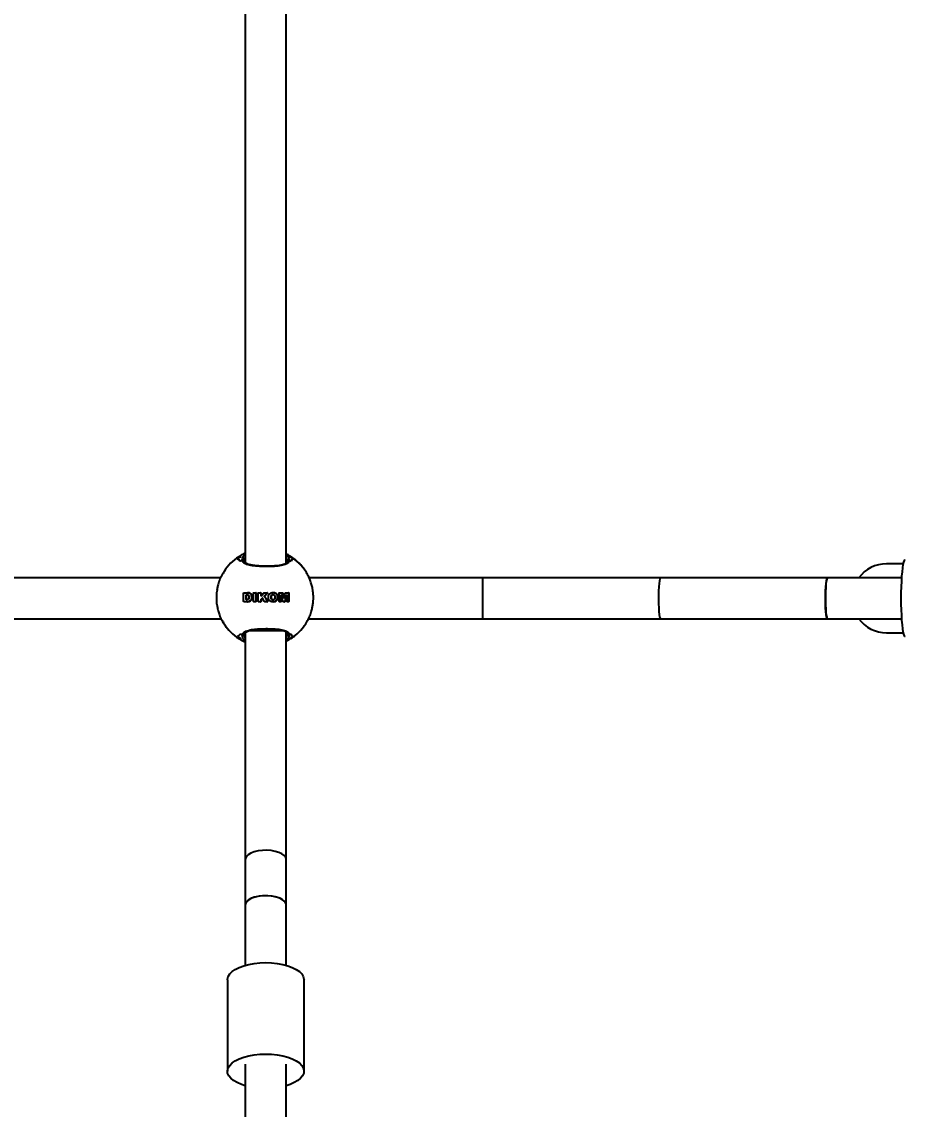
# Model space of a CAD drawing. Header units: millimetres. Extents: x -3650 to 2858, y -2899 to 2376.
# Drawn here: x 708.8 to 1054.4, y -374.2 to 51.4 of the extents above; entities that cross this region are included whole.
import ezdxf

# ---------------------------------------------------------------- set-up
doc = ezdxf.new("R2010")
doc.units = ezdxf.units.MM
doc.layers.add('DIKOM_ОБЪЕКТ', color=7, linetype='Continuous')
doc.layers.add('DIKOM_РАЗМЕР_ЗОНА', color=7, linetype='Continuous')
doc.styles.add('style1', font='arial.ttf', dxfattribs={"width": 0.8})
doc.dimstyles.new('1-50', dxfattribs={"dimtxt": 300, "dimasz": 200, "dimexe": 100, "dimexo": 0, "dimgap": 100, "dimtad": 1, "dimdec": 0, "dimtxsty": 'style1', "dimcen": 0, "dimclrd": 7, "dimclre": 7, "dimadec": 1, "dimazin": 2, "dimtfac": 1, "dimtdec": 0, "dimtmove": 0, "dimatfit": 3, "dimfxl": 0, "dimlwd": 25, "dimlwe": 18, "dimarcsym": 0})

# ---------------------------------------------------------------- blocks, each defined once
blk = doc.blocks.new('*D0')
at = {"layer": 'Defpoints', "color": 0, "transparency": 16777216}
for p in [(-2742.04, -185.51), (2857.96, -185.51), (2857.96, -2799.5)]:
    blk.add_point(p, dxfattribs=at)
at = {"layer": 'DIKOM_РАЗМЕР_ЗОНА', "color": 7, "lineweight": 18, "transparency": 16777216}
for p, q in [((-2742.04, -185.51), (-2742.04, -2899.5)), ((2857.96, -185.51), (2857.96, -2899.5))]:
    blk.add_line(p, q, dxfattribs=at)
at = {"layer": 'DIKOM_РАЗМЕР_ЗОНА', "color": 7, "lineweight": 25, "transparency": 16777216}
blk.add_line((-2542.04, -2799.5), (2657.96, -2799.5), dxfattribs=at)
at = {"layer": 'DIKOM_РАЗМЕР_ЗОНА', "color": 7, "transparency": 16777216}
for points in [[(-2542.04, -2766.17), (-2542.04, -2832.83), (-2742.04, -2799.5)], [(2657.96, -2766.17), (2657.96, -2832.83), (2857.96, -2799.5)]]:
    blk.add_solid(points, dxfattribs=at)
at = {"layer": 'DIKOM_РАЗМЕР_ЗОНА', "color": 0, "transparency": 16777216, "insert": (57.96, -2546.33), "char_height": 300, "attachment_point": 5, "style": 'style1'}
blk.add_mtext('5600', dxfattribs=at)

msp = doc.modelspace()

# ---------------------------------------------------------------- linework, layer by layer
at = {"layer": 'DIKOM_ОБЪЕКТ'}
for p, q in [((796.33, 112.34), (796.33, -160.3)), ((812.33, -160.49), (812.33, 112.53)), ((795.87, -159.64), (795.86, -159.45)), ((812.83, -159.78), (812.8, -159.69)), ((813.31, -158.53), (813.59, -159.3)), ((1054.09, -160.74), (1047.46, -160.74)), ((787.85, -164.22), (787.77, -164.48)), ((788.11, -163.59), (787.94, -163.87)), ((788.01, -163.73), (787.96, -163.89)), ((786.67, -166.24), (521.33, -166.24)), ((889.42, -166.24), (821.33, -166.24)), ((959.07, -166.24), (889.42, -166.24)), ((889.42, -182.24), (889.42, -166.24)), ((1024.33, -166.24), (959.07, -166.24)), ((1053.47, -166.24), (1024.33, -166.24)), ((795.59, -172.22), (795.69, -172.11)), ((795.59, -175.39), (795.59, -172.27)), ((795.69, -172.11), (795.8, -172.07)), ((795.8, -172.07), (795.89, -172.07)), ((795.89, -172.07), (797.23, -172.07)), ((796.7, -173.06), (796.7, -174.59)), ((796.7, -174.59), (796.7, -173.06)), ((796.7, -173.06), (796.7, -173.06)), ((796.94, -172.86), (796.94, -172.86)), ((796.95, -172.86), (797.13, -172.87)), ((796.96, -172.86), (796.96, -172.86)), ((797.23, -172.07), (797.94, -172.17)), ((797.94, -172.17), (797.23, -172.07)), ((797.54, -173.02), (797.63, -173.13)), ((797.94, -172.17), (798.09, -172.23)), ((798.09, -172.23), (797.94, -172.17)), ((797.94, -172.17), (797.94, -172.17)), ((798.09, -172.23), (798.61, -172.69)), ((798.6, -172.69), (798.09, -172.23)), ((798.09, -172.23), (798.09, -172.23)), ((798.8, -173.13), (798.6, -172.69)), ((798.6, -172.69), (798.61, -172.69)), ((798.61, -172.69), (798.8, -173.13)), ((798.75, -174.69), (798.88, -174.11)), ((798.88, -174.11), (798.76, -174.69)), ((798.8, -173.13), (798.88, -174.11)), ((798.88, -174.11), (798.8, -173.13)), ((798.8, -173.13), (798.8, -173.13)), ((798.88, -174.11), (798.88, -174.11)), ((799.51, -175.39), (799.51, -172.27)), ((799.71, -172.07), (800.41, -172.07)), ((800.61, -172.27), (800.61, -175.39)), ((800.61, -175.39), (800.61, -172.27)), ((800.61, -172.27), (800.61, -172.27)), ((801.41, -175.39), (801.41, -172.26)), ((801.61, -172.07), (802.3, -172.07)), ((802.5, -172.27), (802.5, -173.2)), ((802.5, -173.2), (802.5, -172.27)), ((802.5, -172.27), (802.5, -172.27)), ((802.5, -173.2), (802.5, -173.2)), ((802.57, -173.27), (802.58, -173.27)), ((802.64, -173.24), (803.52, -172.22)), ((802.93, -174.29), (802.64, -174.59)), ((802.64, -174.59), (802.93, -174.29)), ((802.93, -174.29), (802.93, -174.29)), ((803.03, -174.24), (803.03, -174.24)), ((803.72, -175.41), (803.16, -174.32)), ((803.85, -172.07), (804.89, -172.07)), ((803.91, -173.56), (803.91, -173.56)), ((803.94, -173.25), (804.95, -172.21)), ((803.94, -173.25), (803.95, -173.25)), ((804.95, -172.21), (803.95, -173.25)), ((804.95, -172.21), (804.95, -172.21)), ((806.48, -173.47), (806.48, -174.19)), ((806.48, -173.47), (806.48, -173.47)), ((806.48, -174.19), (806.48, -173.47)), ((806.48, -174.19), (806.6, -174.54)), ((806.48, -174.19), (806.48, -174.19)), ((806.61, -174.54), (806.48, -174.19)), ((806.65, -173.06), (806.65, -173.06)), ((806.92, -172.87), (806.92, -172.87)), ((807.18, -172.82), (807.18, -172.82)), ((807.86, -172.09), (807.19, -172.05)), ((807.89, -174.2), (807.77, -174.55)), ((807.86, -172.09), (807.86, -172.09)), ((807.9, -173.55), (807.89, -174.2)), ((808.9, -173.13), (808.9, -173.13)), ((809.56, -175.39), (809.56, -172.27)), ((809.76, -172.07), (810.77, -172.07)), ((810.43, -175.39), (810.43, -173.1)), ((810.43, -173.1), (810.44, -173.1)), ((810.44, -173.1), (810.44, -175.39)), ((810.46, -173.08), (810.46, -173.08)), ((811.06, -175.39), (810.49, -173.1)), ((811.46, -174.02), (811.01, -172.26)), ((811.02, -172.26), (811.47, -174.02)), ((811.46, -174.02), (811.47, -174.02)), ((811.51, -174.05), (811.51, -174.05)), ((811.56, -174.02), (812, -172.26)), ((812.53, -173.1), (811.95, -175.39)), ((811.95, -175.39), (812.53, -173.1)), ((812.25, -172.07), (813.25, -172.07)), ((812.53, -173.1), (812.53, -173.1)), ((812.56, -173.08), (812.55, -173.08)), ((812.58, -175.39), (812.58, -173.1)), ((813.44, -175.39), (813.44, -172.27)), ((813.44, -172.27), (813.45, -172.27)), ((813.45, -172.27), (813.45, -175.39)), ((795.6, -175.44), (795.59, -175.39)), ((795.81, -175.58), (795.68, -175.53)), ((795.89, -175.59), (795.81, -175.58)), ((797.24, -175.59), (795.89, -175.59)), ((796.7, -174.59), (796.7, -174.59)), ((796.93, -174.79), (796.93, -174.79)), ((797.33, -174.76), (796.95, -174.79)), ((796.96, -174.79), (796.96, -174.79)), ((797.37, -175.58), (797.24, -175.59)), ((797.25, -175.59), (797.37, -175.58)), ((797.9, -175.49), (797.37, -175.58)), ((797.37, -175.58), (797.89, -175.49)), ((797.37, -175.58), (797.37, -175.58)), ((797.89, -175.49), (797.9, -175.49)), ((798.75, -174.69), (798.76, -174.69)), ((800.41, -175.59), (799.71, -175.59)), ((800.61, -175.39), (800.61, -175.39)), ((802.3, -175.59), (801.61, -175.59)), ((802.5, -174.93), (802.5, -175.39)), ((802.5, -175.39), (802.5, -174.93)), ((802.5, -174.93), (802.5, -174.93)), ((802.5, -175.39), (802.5, -175.39)), ((802.64, -174.59), (802.64, -174.59)), ((804.95, -175.59), (804.01, -175.59)), ((805.04, -175.42), (805.04, -175.42)), ((806.6, -174.54), (806.61, -174.54)), ((807.16, -174.84), (807.17, -174.84)), ((807.2, -175.65), (807.87, -175.56)), ((807.87, -175.56), (807.87, -175.56)), ((808.87, -174.6), (808.88, -174.6)), ((810.24, -175.59), (809.76, -175.59)), ((810.43, -175.39), (810.44, -175.39)), ((811.71, -175.59), (811.31, -175.59)), ((811.95, -175.39), (811.95, -175.39)), ((813.25, -175.59), (812.77, -175.59)), ((813.44, -175.39), (813.45, -175.39)), ((521.08, -182.24), (786.89, -182.24)), ((821.08, -182.24), (889.42, -182.24)), ((889.42, -182.24), (959.07, -182.24)), ((959.07, -182.24), (1024.33, -182.24)), ((1024.33, -182.24), (1053.47, -182.24)), ((787.77, -183.48), (787.85, -183.74)), ((787.96, -184.07), (788.01, -184.23)), ((811.53, -187.02), (797.45, -187.02)), ((795.39, -189.75), (795.11, -188.66)), ((795.91, -188.44), (795.93, -188.52)), ((796.33, -187.66), (796.33, -276.47)), ((812.33, -276.47), (812.33, -187.47)), ((812.8, -188.27), (812.83, -188.18)), ((813.59, -188.66), (813.27, -189.47)), ((814.16, -189.99), (813.65, -190.06)), ((814.24, -189.7), (814.24, -189.98)), ((1047.46, -187.74), (1054.09, -187.74)), ((796.33, -276.47), (796.33, -294.24)), ((812.33, -294.24), (812.33, -276.47)), ((796.33, -294.24), (796.33, -317.88)), ((812.33, -317.88), (812.33, -294.24)), ((789.33, -323.56), (789.33, -359.33)), ((819.33, -359.33), (819.33, -323.56)), ((796.33, -356.59), (796.33, -400.03)), ((812.33, -400.03), (812.33, -356.59))]:
    msp.add_line(p, q, dxfattribs=at)
at = {"layer": 'DIKOM_ОБЪЕКТ', "flags": 128}
for points in [[(1053.24, -174.24), (1053.26, -171.95), (1053.31, -169.71), (1053.4, -167.58), (1053.52, -165.61), (1053.66, -163.84), (1053.83, -162.31), (1054.02, -161.06), (1054.23, -160.12), (1054.45, -159.51), (1054.68, -159.25), (1054.74, -159.24)], [(959.07, -182.24), (958.9, -182.05), (958.74, -181.5), (958.59, -180.61), (958.47, -179.42), (958.37, -177.98), (958.3, -176.38), (958.28, -174.67), (958.29, -172.94), (958.33, -171.28), (958.41, -169.75), (958.52, -168.43), (958.66, -167.38), (958.82, -166.66), (958.99, -166.28), (959.07, -166.24)], [(1024.33, -182.24), (1024.16, -182.05), (1024, -181.5), (1023.85, -180.61), (1023.73, -179.42), (1023.63, -177.98), (1023.57, -176.38), (1023.54, -174.67), (1023.55, -172.94), (1023.59, -171.28), (1023.67, -169.75), (1023.78, -168.43), (1023.92, -167.38), (1024.08, -166.66), (1024.25, -166.28), (1024.33, -166.24)], [(1024.33, -166.24), (1024.2, -166.34), (1024.04, -166.81), (1023.89, -167.62), (1023.75, -168.74), (1023.65, -170.11), (1023.58, -171.68), (1023.54, -173.37), (1023.54, -175.1), (1023.58, -176.79), (1023.65, -178.36), (1023.75, -179.74), (1023.89, -180.86), (1024.04, -181.67), (1024.2, -182.13), (1024.33, -182.24)], [(1054.74, -189.24), (1054.68, -189.23), (1054.45, -188.96), (1054.23, -188.35), (1054.02, -187.42), (1053.83, -186.17), (1053.66, -184.64), (1053.52, -182.87), (1053.4, -180.89), (1053.31, -178.76), (1053.26, -176.53), (1053.24, -174.24)], [(812.33, -276.47), (812.15, -275.7), (811.59, -274.96), (810.7, -274.3), (809.51, -273.74), (808.08, -273.31), (806.47, -273.02), (804.77, -272.89), (803.04, -272.94), (801.37, -273.14), (799.84, -273.51), (798.52, -274.01), (797.48, -274.62), (796.75, -275.32), (796.38, -276.08), (796.33, -276.47)], [(812.33, -294.24), (812.15, -293.47), (811.59, -292.74), (810.7, -292.07), (809.51, -291.51), (808.08, -291.08), (806.47, -290.79), (804.77, -290.66), (803.04, -290.71), (801.37, -290.91), (799.84, -291.28), (798.52, -291.78), (797.48, -292.39), (796.75, -293.09), (796.38, -293.85), (796.33, -294.24)], [(812.33, -294.24), (812.23, -293.66), (811.76, -292.91), (810.95, -292.23), (809.83, -291.64), (808.46, -291.17), (806.89, -290.85), (805.2, -290.68), (803.47, -290.68), (801.78, -290.85), (800.21, -291.17), (798.83, -291.64), (797.71, -292.23), (796.9, -292.91), (796.44, -293.66), (796.33, -294.24)], [(789.33, -323.56), (789.34, -323.3), (789.61, -322.28), (790.22, -321.29), (791.15, -320.35), (792.4, -319.49), (793.93, -318.72), (795.7, -318.07), (797.68, -317.54), (799.81, -317.16), (802.04, -316.93), (804.33, -316.85)], [(804.33, -316.85), (806.62, -316.93), (808.86, -317.16), (810.99, -317.54), (812.96, -318.07), (814.73, -318.72), (816.26, -319.49), (817.51, -320.35), (818.45, -321.29), (819.06, -322.28), (819.32, -323.3), (819.33, -323.56)], [(796.33, -365.01), (794.79, -364.51), (793.13, -363.8), (791.74, -362.98), (790.64, -362.08), (789.87, -361.11), (789.43, -360.1), (789.34, -359.08), (789.61, -358.06), (790.22, -357.07), (791.15, -356.13), (792.4, -355.27), (793.93, -354.5), (795.7, -353.85), (797.68, -353.32), (799.81, -352.94), (802.04, -352.7), (804.33, -352.62)], [(804.33, -352.62), (806.62, -352.7), (808.86, -352.94), (810.99, -353.32), (812.96, -353.85), (814.73, -354.5), (816.26, -355.27), (817.51, -356.13), (818.45, -357.07), (819.06, -358.06), (819.32, -359.08), (819.23, -360.1), (818.8, -361.11), (818.02, -362.08), (816.92, -362.98), (815.53, -363.8), (813.88, -364.51), (812.33, -365.01)]]:
    msp.add_lwpolyline(points, dxfattribs=at)
at = {"layer": 'DIKOM_ОБЪЕКТ'}
for centre, radius, start, end in [((804.01, -173.97), 19, 122.6674, 147.3682), ((804.17, -173.99), 18.69, 120.5907, 125.6208), ((804.27, -173.85), 17.19, 122.2106, 125.0633), ((804.28, -174.07), 17.45, 54.9583, 57.7679), ((804.15, -173.98), 18.68, 54.3751, 59.4089), ((803.99, -173.97), 19, 32.6322, 57.3322), ((1047.46, -174.24), 13.5, 90, 143.6588), ((1047.46, -174.24), 13.5, 216.3412, 270), ((804, -173.99), 18.99, 212.6276, 237.3367), ((803.99, -173.99), 18.99, 302.6637, 327.372), ((804.16, -174), 18.66, 234.3677, 239.4069), ((804.38, -173.96), 17.37, 234.9385, 237.7611), ((804.17, -173.74), 17.64, 302.2606, 305.0399), ((804.16, -174.01), 18.64, 300.5935, 305.6365)]:
    msp.add_arc(centre, radius, start, end, dxfattribs=at)
for points, knots in [([(796.33, -156.64), (795.99, -156.78), (795.05, -157.16), (794.21, -157.7), (793.67, -158.05)], [0, 0, 0, 0, 0.368074, 1, 1, 1, 1]), ([(795.44, -158.15), (795.46, -158.06), (795.53, -157.74), (796, -157.43), (796.33, -157.21)], [0, 0, 0, 0, 0.283658, 1, 1, 1, 1]), ([(814.17, -157.96), (814.06, -157.88), (813.49, -157.47), (812.85, -157.17), (812.33, -156.93)], [0, 0, 0, 0, 0.191133, 1, 1, 1, 1]), ([(812.33, -157.42), (812.69, -157.69), (813.19, -158.06), (813.29, -158.43), (813.31, -158.53)], [0, 0, 0, 0, 0.711247, 1, 1, 1, 1]), ([(793.29, -158.8), (793.47, -158.88), (793.85, -159.04), (794.21, -159.53), (794.4, -159.78)], [0, 0, 0, 0, 0.496573, 1, 1, 1, 1]), ([(794.4, -159.78), (794.22, -159.53), (793.85, -159.04), (793.48, -158.88), (793.29, -158.8)], [0, 0, 0, 0, 0.496486, 1, 1, 1, 1]), ([(795.11, -159.3), (795.1, -159.26), (795.04, -158.89), (795.25, -158.5), (795.44, -158.15)], [0, 0, 0, 0, 0.112865, 1, 1, 1, 1]), ([(795.84, -159.62), (795.84, -159.61), (795.83, -159.53), (795.75, -159.41), (795.61, -159.29), (795.44, -159.23), (795.27, -159.23), (795.17, -159.27), (795.12, -159.3), (795.11, -159.3)], [0, 0, 0, 0, 0.031899, 0.241201, 0.444822, 0.634262, 0.810243, 0.980091, 1, 1, 1, 1]), ([(795.11, -159.3), (795.16, -159.28), (795.25, -159.23), (795.42, -159.23), (795.57, -159.27), (795.71, -159.36), (795.81, -159.5), (795.86, -159.65), (795.87, -159.74), (795.87, -159.78)], [0, 0, 0, 0, 0.145343, 0.290751, 0.434646, 0.582143, 0.7386, 0.906192, 1, 1, 1, 1]), ([(813.59, -159.3), (813.49, -159.68), (813.29, -160.44), (811.65, -161.23), (809.45, -161.62), (806.92, -161.81), (804.17, -161.86), (801.1, -161.75), (798.4, -161.44), (796.38, -160.83), (795.36, -160.06), (795.17, -159.5), (795.11, -159.3)], [0, 0, 0, 0, 0.111436, 0.229361, 0.339012, 0.41011, 0.516712, 0.623259, 0.729394, 0.834803, 0.941416, 1, 1, 1, 1]), ([(796.33, -158.22), (796.3, -158.25), (795.83, -158.65), (795.86, -159.07), (795.88, -159.46)], [0, 0, 0, 0, 0.07129, 1, 1, 1, 1]), ([(804.5, -161.7), (804.43, -161.7), (803.82, -161.7), (802.65, -161.67), (801.07, -161.58), (799.61, -161.42), (798.34, -161.19), (797.31, -160.88), (796.54, -160.51), (796.07, -160.1), (795.87, -159.83), (795.87, -159.66), (795.87, -159.64)], [0, 0, 0, 0, 0.014273, 0.137226, 0.259476, 0.380698, 0.501413, 0.620166, 0.738566, 0.856338, 0.978309, 1, 1, 1, 1]), ([(812.8, -159.81), (812.8, -159.86), (812.79, -160.04), (812.59, -160.32), (812.1, -160.7), (811.32, -161.04), (810.26, -161.3), (808.98, -161.5), (807.53, -161.62), (806.01, -161.69), (804.98, -161.7), (804.5, -161.7)], [0, 0, 0, 0, 0.050539, 0.174305, 0.287661, 0.408262, 0.528487, 0.647392, 0.769779, 0.89136, 1, 1, 1, 1]), ([(812.8, -159.69), (812.81, -159.34), (812.81, -158.95), (812.38, -158.54), (812.33, -158.5)], [0, 0, 0, 0, 0.884617, 1, 1, 1, 1]), ([(813.59, -159.3), (813.54, -159.28), (813.45, -159.23), (813.28, -159.23), (813.13, -159.27), (812.99, -159.36), (812.89, -159.5), (812.84, -159.65), (812.83, -159.74), (812.83, -159.78)], [0, 0, 0, 0, 0.145419, 0.290803, 0.434778, 0.58225, 0.738681, 0.906208, 1, 1, 1, 1]), ([(812.83, -159.78), (812.84, -159.71), (812.85, -159.58), (812.95, -159.41), (813.09, -159.29), (813.26, -159.23), (813.43, -159.23), (813.53, -159.27), (813.58, -159.3), (813.59, -159.3)], [0, 0, 0, 0, 0.177709, 0.355363, 0.528299, 0.689293, 0.838754, 0.982904, 1, 1, 1, 1]), ([(823.01, -173.98), (822.98, -173.15), (822.93, -171.99), (822.66, -170.28), (822.32, -168.82), (821.76, -167.12), (820.99, -165.39), (820, -163.66), (818.79, -161.98), (817.35, -160.4), (815.81, -159.03), (814.69, -158.29), (814.17, -157.96)], [0, 0, 0, 0, 0.129772, 0.183155, 0.271805, 0.364326, 0.464037, 0.568654, 0.677257, 0.789171, 0.9039, 1, 1, 1, 1]), ([(814.3, -159.78), (814.42, -159.53), (814.66, -159.04), (814.9, -158.88), (815.02, -158.8)], [0, 0, 0, 0, 0.496487, 1, 1, 1, 1]), ([(815.02, -158.8), (814.9, -158.88), (814.66, -159.04), (814.42, -159.53), (814.3, -159.78)], [0, 0, 0, 0, 0.496573, 1, 1, 1, 1]), ([(787.94, -163.87), (787.71, -164.23), (787.08, -165.2), (786.33, -166.87), (785.72, -168.68), (785.37, -170.07), (785.26, -170.83), (785.22, -171.09)], [0, 0, 0, 0, 0.164456, 0.445199, 0.703345, 0.900366, 1, 1, 1, 1]), ([(785.27, -171.1), (785.2, -171.42), (785.01, -172.31), (784.98, -174.3), (785.03, -176.08), (785.25, -177.01), (785.27, -177.11)], [0, 0, 0, 0, 0.172979, 0.481734, 0.944296, 1, 1, 1, 1]), ([(795.59, -172.27), (795.59, -172.26), (795.59, -172.24), (795.59, -172.22), (795.59, -172.22)], [0, 0, 0, 0, 0.536694, 1, 1, 1, 1]), ([(796.95, -172.86), (796.91, -172.87), (796.84, -172.87), (796.77, -172.93), (796.72, -172.99), (796.7, -173.04), (796.7, -173.06)], [0, 0, 0, 0, 0.323759, 0.603389, 0.80753, 1, 1, 1, 1]), ([(796.7, -173.06), (796.71, -173.04), (796.72, -172.99), (796.76, -172.93), (796.82, -172.89), (796.89, -172.86), (796.93, -172.86), (796.95, -172.86)], [0, 0, 0, 0, 0.193621, 0.386667, 0.591924, 0.825355, 1, 1, 1, 1]), ([(797.13, -172.87), (797.23, -172.89), (797.38, -172.92), (797.5, -173), (797.54, -173.02)], [0, 0, 0, 0, 0.709371, 1, 1, 1, 1]), ([(797.73, -174.34), (797.71, -174.4), (797.69, -174.48), (797.64, -174.55), (797.62, -174.57)], [0, 0, 0, 0, 0.688716, 1, 1, 1, 1]), ([(797.63, -173.13), (797.67, -173.2), (797.72, -173.29), (797.74, -173.39), (797.74, -173.41)], [0, 0, 0, 0, 0.785657, 1, 1, 1, 1]), ([(797.74, -173.41), (797.76, -173.67), (797.79, -173.98), (797.74, -174.29), (797.73, -174.34)], [0, 0, 0, 0, 0.827824, 1, 1, 1, 1]), ([(799.51, -172.27), (799.51, -172.24), (799.52, -172.2), (799.55, -172.14), (799.6, -172.1), (799.66, -172.07), (799.7, -172.07), (799.71, -172.07)], [0, 0, 0, 0, 0.210466, 0.421637, 0.633261, 0.854165, 1, 1, 1, 1]), ([(800.61, -172.27), (800.6, -172.24), (800.6, -172.2), (800.56, -172.14), (800.5, -172.09), (800.45, -172.07), (800.41, -172.07), (800.4, -172.07)], [0, 0, 0, 0, 0.219292, 0.438222, 0.666215, 0.903911, 1, 1, 1, 1]), ([(800.41, -172.07), (800.43, -172.07), (800.48, -172.08), (800.55, -172.12), (800.59, -172.18), (800.61, -172.23), (800.61, -172.26), (800.61, -172.27)], [0, 0, 0, 0, 0.241091, 0.481904, 0.722227, 0.95419, 1, 1, 1, 1]), ([(801.41, -172.26), (801.41, -172.24), (801.41, -172.2), (801.45, -172.14), (801.49, -172.1), (801.55, -172.07), (801.59, -172.07), (801.61, -172.07)], [0, 0, 0, 0, 0.207813, 0.416287, 0.622744, 0.831496, 1, 1, 1, 1]), ([(802.3, -172.07), (802.32, -172.07), (802.37, -172.08), (802.43, -172.11), (802.48, -172.17), (802.5, -172.22), (802.5, -172.26), (802.5, -172.27)], [0, 0, 0, 0, 0.229003, 0.4579, 0.688537, 0.917235, 1, 1, 1, 1]), ([(802.5, -172.27), (802.49, -172.24), (802.49, -172.2), (802.45, -172.13), (802.39, -172.09), (802.34, -172.07), (802.31, -172.07), (802.3, -172.07)], [0, 0, 0, 0, 0.224044, 0.448466, 0.675941, 0.906281, 1, 1, 1, 1]), ([(802.5, -173.2), (802.5, -173.2), (802.51, -173.22), (802.52, -173.24), (802.53, -173.26), (802.56, -173.27), (802.58, -173.27), (802.61, -173.27), (802.62, -173.26), (802.63, -173.25), (802.64, -173.24)], [0, 0, 0, 0, 0.130922, 0.262624, 0.394459, 0.528362, 0.662673, 0.79744, 0.931293, 1, 1, 1, 1]), ([(802.57, -173.27), (802.57, -173.27), (802.56, -173.27), (802.54, -173.27), (802.52, -173.25), (802.51, -173.23), (802.5, -173.21), (802.5, -173.2), (802.5, -173.2)], [0, 0, 0, 0, 0.053723, 0.262944, 0.474105, 0.682897, 0.891361, 1, 1, 1, 1]), ([(803.16, -174.32), (803.15, -174.31), (803.13, -174.28), (803.09, -174.25), (803.04, -174.24), (802.99, -174.25), (802.96, -174.26), (802.94, -174.28), (802.93, -174.29)], [0, 0, 0, 0, 0.180094, 0.360186, 0.541166, 0.723281, 0.906467, 1, 1, 1, 1]), ([(802.93, -174.29), (802.94, -174.28), (802.97, -174.25), (803, -174.24), (803.03, -174.24), (803.03, -174.24)], [0, 0, 0, 0, 0.431953, 0.864047, 1, 1, 1, 1]), ([(803.52, -172.22), (803.56, -172.18), (803.64, -172.11), (803.76, -172.07), (803.83, -172.07), (803.85, -172.07)], [0, 0, 0, 0, 0.427634, 0.855278, 1, 1, 1, 1]), ([(803.91, -173.56), (803.9, -173.53), (803.87, -173.48), (803.87, -173.38), (803.9, -173.3), (803.93, -173.26), (803.94, -173.25)], [0, 0, 0, 0, 0.274145, 0.549083, 0.822475, 1, 1, 1, 1]), ([(803.95, -173.25), (803.93, -173.27), (803.89, -173.32), (803.87, -173.42), (803.88, -173.5), (803.9, -173.54), (803.91, -173.56)], [0, 0, 0, 0, 0.273526, 0.546512, 0.820542, 1, 1, 1, 1]), ([(803.91, -173.56), (804.1, -173.87), (804.48, -174.49), (804.86, -175.11), (805.04, -175.42)], [0, 0, 0, 0, 0.498599, 1, 1, 1, 1]), ([(805.04, -175.42), (804.85, -175.11), (804.48, -174.49), (804.1, -173.87), (803.91, -173.56)], [0, 0, 0, 0, 0.498577, 1, 1, 1, 1]), ([(804.89, -172.07), (804.9, -172.07), (804.92, -172.07), (804.94, -172.09), (804.96, -172.11), (804.97, -172.14), (804.98, -172.16), (804.97, -172.19), (804.96, -172.2), (804.95, -172.21)], [0, 0, 0, 0, 0.147005, 0.293735, 0.441887, 0.590481, 0.739386, 0.88946, 1, 1, 1, 1]), ([(804.95, -172.21), (804.95, -172.2), (804.97, -172.19), (804.97, -172.16), (804.97, -172.13), (804.96, -172.1), (804.93, -172.08), (804.91, -172.07), (804.89, -172.07), (804.89, -172.07)], [0, 0, 0, 0, 0.149908, 0.298862, 0.448687, 0.599021, 0.748691, 0.896786, 1, 1, 1, 1]), ([(805.46, -174.5), (805.42, -174.15), (805.36, -173.69), (805.44, -173.25), (805.46, -173.15)], [0, 0, 0, 0, 0.77638, 1, 1, 1, 1]), ([(805.46, -173.15), (805.52, -172.98), (805.65, -172.66), (806, -172.31), (806.28, -172.18), (806.42, -172.12)], [0, 0, 0, 0, 0.356999, 0.695202, 1, 1, 1, 1]), ([(806.32, -175.49), (806.18, -175.43), (805.9, -175.29), (805.6, -174.93), (805.51, -174.64), (805.46, -174.5)], [0, 0, 0, 0, 0.336997, 0.674196, 1, 1, 1, 1]), ([(806.42, -172.12), (806.73, -172.06), (807.22, -171.97), (807.69, -172.06), (807.86, -172.09)], [0, 0, 0, 0, 0.646336, 1, 1, 1, 1]), ([(806.65, -173.06), (806.6, -173.15), (806.52, -173.28), (806.49, -173.42), (806.48, -173.47)], [0, 0, 0, 0, 0.667172, 1, 1, 1, 1]), ([(806.48, -173.47), (806.51, -173.38), (806.54, -173.23), (806.63, -173.1), (806.65, -173.06)], [0, 0, 0, 0, 0.667362, 1, 1, 1, 1]), ([(806.92, -172.87), (806.85, -172.91), (806.75, -172.96), (806.67, -173.04), (806.65, -173.06)], [0, 0, 0, 0, 0.69894, 1, 1, 1, 1]), ([(806.65, -173.06), (806.71, -173.01), (806.79, -172.93), (806.89, -172.89), (806.92, -172.87)], [0, 0, 0, 0, 0.699091, 1, 1, 1, 1]), ([(806.92, -172.87), (807, -172.85), (807.14, -172.81), (807.28, -172.83), (807.34, -172.84)], [0, 0, 0, 0, 0.581569, 1, 1, 1, 1]), ([(807.18, -172.83), (807.15, -172.83), (807.06, -172.82), (806.98, -172.85), (806.92, -172.87)], [0, 0, 0, 0, 0.329204, 1, 1, 1, 1]), ([(807.34, -172.84), (807.43, -172.88), (807.57, -172.93), (807.68, -173.03), (807.72, -173.06)], [0, 0, 0, 0, 0.66249, 1, 1, 1, 1]), ([(807.72, -173.06), (807.77, -173.14), (807.87, -173.29), (807.89, -173.47), (807.9, -173.55)], [0, 0, 0, 0, 0.548961, 1, 1, 1, 1]), ([(807.86, -172.09), (808.02, -172.16), (808.34, -172.28), (808.71, -172.66), (808.84, -172.97), (808.9, -173.13)], [0, 0, 0, 0, 0.337975, 0.676291, 1, 1, 1, 1]), ([(808.9, -173.13), (808.84, -172.97), (808.71, -172.65), (808.33, -172.28), (808.02, -172.16), (807.86, -172.09)], [0, 0, 0, 0, 0.330573, 0.660945, 1, 1, 1, 1]), ([(808.87, -174.6), (808.93, -174.24), (809.01, -173.75), (808.92, -173.26), (808.9, -173.13)], [0, 0, 0, 0, 0.724719, 1, 1, 1, 1]), ([(808.9, -173.13), (808.95, -173.49), (809.01, -173.98), (808.91, -174.47), (808.88, -174.6)], [0, 0, 0, 0, 0.724307, 1, 1, 1, 1]), ([(809.56, -172.27), (809.56, -172.24), (809.56, -172.2), (809.59, -172.15), (809.63, -172.1), (809.69, -172.07), (809.73, -172.07), (809.76, -172.07)], [0, 0, 0, 0, 0.19066, 0.381796, 0.580506, 0.790872, 1, 1, 1, 1]), ([(810.43, -173.1), (810.43, -173.1), (810.44, -173.1), (810.44, -173.09), (810.45, -173.08), (810.45, -173.08), (810.46, -173.08), (810.46, -173.08)], [0, 0, 0, 0, 0.228595, 0.456901, 0.698441, 0.951774, 1, 1, 1, 1]), ([(810.49, -173.1), (810.48, -173.1), (810.48, -173.09), (810.47, -173.09), (810.47, -173.08), (810.46, -173.08), (810.45, -173.09), (810.44, -173.09), (810.44, -173.1), (810.44, -173.1), (810.44, -173.1)], [0, 0, 0, 0, 0.123421, 0.250359, 0.379499, 0.517858, 0.664945, 0.811721, 0.950438, 1, 1, 1, 1]), ([(810.77, -172.07), (810.8, -172.07), (810.86, -172.08), (810.94, -172.13), (811, -172.19), (811.01, -172.24), (811.02, -172.26)], [0, 0, 0, 0, 0.284893, 0.570903, 0.836814, 1, 1, 1, 1]), ([(811.51, -174.05), (811.51, -174.05), (811.5, -174.05), (811.49, -174.05), (811.47, -174.04), (811.46, -174.03), (811.46, -174.02), (811.46, -174.02)], [0, 0, 0, 0, 0.019399, 0.321079, 0.619286, 0.894352, 1, 1, 1, 1]), ([(811.47, -174.02), (811.47, -174.02), (811.47, -174.03), (811.48, -174.04), (811.5, -174.05), (811.52, -174.05), (811.53, -174.05), (811.55, -174.04), (811.56, -174.03), (811.56, -174.02), (811.56, -174.02)], [0, 0, 0, 0, 0.119278, 0.24041, 0.370223, 0.510396, 0.661, 0.809825, 0.947199, 1, 1, 1, 1]), ([(812, -172.26), (812.02, -172.23), (812.05, -172.17), (812.12, -172.1), (812.19, -172.07), (812.24, -172.07), (812.25, -172.07)], [0, 0, 0, 0, 0.29011, 0.578933, 0.898324, 1, 1, 1, 1]), ([(812.58, -173.1), (812.58, -173.1), (812.58, -173.1), (812.57, -173.09), (812.57, -173.09), (812.56, -173.08), (812.55, -173.08), (812.54, -173.09), (812.53, -173.09), (812.53, -173.1), (812.53, -173.1)], [0, 0, 0, 0, 0.114245, 0.228169, 0.348858, 0.485629, 0.638784, 0.803819, 0.963955, 1, 1, 1, 1]), ([(812.53, -173.1), (812.53, -173.1), (812.53, -173.09), (812.54, -173.09), (812.55, -173.08), (812.55, -173.08), (812.55, -173.08)], [0, 0, 0, 0, 0.297454, 0.592963, 0.922158, 1, 1, 1, 1]), ([(813.44, -172.27), (813.44, -172.25), (813.43, -172.21), (813.4, -172.15), (813.36, -172.11), (813.31, -172.08), (813.27, -172.07), (813.24, -172.07)], [0, 0, 0, 0, 0.180292, 0.359679, 0.544655, 0.75402, 1, 1, 1, 1]), ([(813.25, -172.07), (813.28, -172.07), (813.33, -172.08), (813.39, -172.13), (813.43, -172.19), (813.44, -172.24), (813.44, -172.26), (813.45, -172.27)], [0, 0, 0, 0, 0.322118, 0.547297, 0.773779, 0.968932, 1, 1, 1, 1]), ([(814.17, -190), (814.34, -189.9), (815.17, -189.42), (816.51, -188.32), (818.16, -186.73), (819.58, -184.94), (820.76, -183.04), (821.66, -181.09), (822.28, -179.28), (822.66, -177.66), (822.94, -175.95), (822.98, -174.72), (823.01, -173.98)], [0, 0, 0, 0, 0.030462, 0.151112, 0.271212, 0.390414, 0.508024, 0.622283, 0.727325, 0.8075, 0.883349, 1, 1, 1, 1]), ([(785.26, -177.11), (785.27, -177.23), (785.38, -177.9), (785.68, -179.14), (786.24, -180.84), (786.97, -182.52), (787.61, -183.58), (787.92, -184.1)], [0, 0, 0, 0, 0.046712, 0.271655, 0.506421, 0.759437, 1, 1, 1, 1]), ([(795.68, -175.53), (795.66, -175.52), (795.63, -175.49), (795.61, -175.45), (795.6, -175.44)], [0, 0, 0, 0, 0.555502, 1, 1, 1, 1]), ([(796.7, -174.59), (796.7, -174.61), (796.71, -174.66), (796.75, -174.72), (796.81, -174.76), (796.87, -174.79), (796.91, -174.79), (796.93, -174.79)], [0, 0, 0, 0, 0.195133, 0.389532, 0.596241, 0.831897, 1, 1, 1, 1]), ([(796.95, -174.79), (796.92, -174.79), (796.85, -174.78), (796.77, -174.73), (796.72, -174.67), (796.71, -174.62), (796.7, -174.59), (796.7, -174.59)], [0, 0, 0, 0, 0.309838, 0.579288, 0.779558, 0.96131, 1, 1, 1, 1]), ([(797.62, -174.57), (797.57, -174.63), (797.48, -174.71), (797.37, -174.75), (797.33, -174.76)], [0, 0, 0, 0, 0.617407, 1, 1, 1, 1]), ([(797.89, -175.49), (798.07, -175.4), (798.42, -175.22), (798.64, -174.87), (798.75, -174.69)], [0, 0, 0, 0, 0.489812, 1, 1, 1, 1]), ([(798.76, -174.69), (798.66, -174.85), (798.47, -175.16), (798.13, -175.39), (797.94, -175.47), (797.9, -175.49)], [0, 0, 0, 0, 0.445367, 0.88927, 1, 1, 1, 1]), ([(799.71, -175.59), (799.69, -175.58), (799.64, -175.58), (799.58, -175.55), (799.54, -175.5), (799.51, -175.44), (799.51, -175.4), (799.51, -175.39)], [0, 0, 0, 0, 0.220406, 0.441235, 0.651254, 0.848309, 1, 1, 1, 1]), ([(800.61, -175.39), (800.61, -175.41), (800.6, -175.45), (800.57, -175.51), (800.52, -175.56), (800.46, -175.58), (800.43, -175.59), (800.41, -175.59)], [0, 0, 0, 0, 0.206267, 0.412674, 0.625929, 0.848606, 1, 1, 1, 1]), ([(800.41, -175.59), (800.43, -175.58), (800.48, -175.58), (800.54, -175.54), (800.59, -175.49), (800.61, -175.43), (800.61, -175.4), (800.61, -175.39)], [0, 0, 0, 0, 0.228674, 0.457491, 0.685611, 0.904708, 1, 1, 1, 1]), ([(801.61, -175.59), (801.59, -175.59), (801.54, -175.58), (801.48, -175.55), (801.44, -175.5), (801.41, -175.45), (801.41, -175.41), (801.41, -175.39)], [0, 0, 0, 0, 0.208585, 0.417235, 0.621825, 0.821209, 1, 1, 1, 1]), ([(802.5, -175.39), (802.5, -175.41), (802.5, -175.45), (802.46, -175.51), (802.41, -175.56), (802.36, -175.58), (802.32, -175.59), (802.3, -175.59)], [0, 0, 0, 0, 0.209037, 0.418085, 0.630429, 0.84556, 1, 1, 1, 1]), ([(802.3, -175.59), (802.32, -175.58), (802.37, -175.58), (802.43, -175.55), (802.47, -175.5), (802.5, -175.44), (802.5, -175.4), (802.5, -175.39)], [0, 0, 0, 0, 0.214912, 0.43016, 0.646048, 0.860761, 1, 1, 1, 1]), ([(802.64, -174.59), (802.61, -174.63), (802.54, -174.7), (802.51, -174.83), (802.5, -174.91), (802.5, -174.93)], [0, 0, 0, 0, 0.404749, 0.80955, 1, 1, 1, 1]), ([(802.5, -174.93), (802.5, -174.88), (802.51, -174.78), (802.57, -174.66), (802.62, -174.6), (802.64, -174.59)], [0, 0, 0, 0, 0.401162, 0.801875, 1, 1, 1, 1]), ([(804.01, -175.59), (803.97, -175.58), (803.89, -175.57), (803.79, -175.51), (803.74, -175.44), (803.72, -175.41)], [0, 0, 0, 0, 0.330769, 0.661661, 1, 1, 1, 1]), ([(804.94, -175.59), (804.96, -175.58), (804.98, -175.58), (805.02, -175.56), (805.04, -175.52), (805.05, -175.49), (805.05, -175.45), (805.04, -175.43), (805.04, -175.42)], [0, 0, 0, 0, 0.171473, 0.343181, 0.515172, 0.687628, 0.860399, 1, 1, 1, 1]), ([(805.04, -175.42), (805.05, -175.43), (805.06, -175.45), (805.06, -175.49), (805.04, -175.53), (805.01, -175.56), (804.98, -175.58), (804.96, -175.58), (804.95, -175.59)], [0, 0, 0, 0, 0.173927, 0.347815, 0.521538, 0.695218, 0.867607, 1, 1, 1, 1]), ([(807.87, -175.56), (807.63, -175.61), (807.11, -175.71), (806.59, -175.57), (806.32, -175.49)], [0, 0, 0, 0, 0.468566, 1, 1, 1, 1]), ([(806.6, -174.54), (806.65, -174.6), (806.75, -174.72), (806.95, -174.82), (807.1, -174.83), (807.16, -174.84)], [0, 0, 0, 0, 0.346682, 0.693581, 1, 1, 1, 1]), ([(807.23, -174.84), (807.15, -174.84), (807, -174.84), (806.78, -174.73), (806.66, -174.62), (806.61, -174.55), (806.61, -174.54)], [0, 0, 0, 0, 0.320701, 0.641244, 0.96102, 1, 1, 1, 1]), ([(807.77, -174.55), (807.72, -174.6), (807.63, -174.72), (807.43, -174.82), (807.29, -174.83), (807.23, -174.84)], [0, 0, 0, 0, 0.348296, 0.696324, 1, 1, 1, 1]), ([(808.88, -174.6), (808.8, -174.77), (808.63, -175.09), (808.25, -175.41), (807.98, -175.52), (807.87, -175.56)], [0, 0, 0, 0, 0.3787, 0.757011, 1, 1, 1, 1]), ([(807.87, -175.56), (808.04, -175.49), (808.37, -175.34), (808.71, -174.97), (808.83, -174.7), (808.87, -174.6)], [0, 0, 0, 0, 0.385542, 0.771348, 1, 1, 1, 1]), ([(809.76, -175.59), (809.73, -175.58), (809.69, -175.58), (809.63, -175.54), (809.58, -175.49), (809.56, -175.43), (809.56, -175.4), (809.56, -175.39)], [0, 0, 0, 0, 0.228569, 0.456928, 0.683479, 0.90056, 1, 1, 1, 1]), ([(810.23, -175.59), (810.26, -175.59), (810.3, -175.58), (810.36, -175.55), (810.4, -175.5), (810.43, -175.44), (810.43, -175.4), (810.43, -175.39)], [0, 0, 0, 0, 0.216686, 0.434312, 0.640432, 0.831731, 1, 1, 1, 1]), ([(810.44, -175.39), (810.43, -175.41), (810.43, -175.45), (810.41, -175.5), (810.37, -175.55), (810.32, -175.58), (810.27, -175.59), (810.24, -175.59), (810.24, -175.59)], [0, 0, 0, 0, 0.181621, 0.363624, 0.545776, 0.735584, 0.937988, 1, 1, 1, 1]), ([(811.31, -175.59), (811.28, -175.58), (811.22, -175.58), (811.14, -175.53), (811.08, -175.46), (811.07, -175.41), (811.06, -175.39)], [0, 0, 0, 0, 0.284049, 0.56796, 0.844503, 1, 1, 1, 1]), ([(811.7, -175.59), (811.73, -175.58), (811.79, -175.58), (811.87, -175.53), (811.93, -175.46), (811.94, -175.41), (811.95, -175.39)], [0, 0, 0, 0, 0.282008, 0.564618, 0.822555, 1, 1, 1, 1]), ([(811.95, -175.39), (811.94, -175.42), (811.93, -175.47), (811.88, -175.53), (811.81, -175.57), (811.75, -175.59), (811.72, -175.59), (811.71, -175.59)], [0, 0, 0, 0, 0.21615, 0.433086, 0.660248, 0.912365, 1, 1, 1, 1]), ([(812.77, -175.59), (812.74, -175.58), (812.69, -175.57), (812.62, -175.51), (812.59, -175.45), (812.58, -175.41), (812.58, -175.39)], [0, 0, 0, 0, 0.321116, 0.60964, 0.827006, 1, 1, 1, 1]), ([(813.45, -175.39), (813.44, -175.4), (813.44, -175.44), (813.42, -175.5), (813.38, -175.54), (813.33, -175.57), (813.28, -175.59), (813.26, -175.59), (813.25, -175.59)], [0, 0, 0, 0, 0.169573, 0.338144, 0.512208, 0.70694, 0.934138, 1, 1, 1, 1]), ([(813.25, -175.59), (813.27, -175.58), (813.32, -175.58), (813.38, -175.53), (813.43, -175.48), (813.44, -175.42), (813.44, -175.39), (813.44, -175.39)], [0, 0, 0, 0, 0.300917, 0.52124, 0.7428, 0.930838, 1, 1, 1, 1]), ([(787.92, -184.1), (787.95, -184.15), (788.32, -184.81), (788.92, -185.61), (789.55, -186.3), (789.71, -186.47)], [0, 0, 0, 0, 0.062749, 0.758405, 1, 1, 1, 1]), ([(795.11, -188.66), (795.12, -188.6), (795.23, -188.12), (795.95, -187.32), (798.01, -186.6), (800.45, -186.27), (803.11, -186.13), (805.89, -186.11), (808.84, -186.26), (811.28, -186.64), (812.94, -187.32), (813.54, -188.06), (813.58, -188.54), (813.59, -188.66)], [0, 0, 0, 0, 0.016182, 0.139895, 0.255657, 0.364059, 0.435114, 0.541734, 0.648234, 0.754186, 0.859594, 0.967104, 1, 1, 1, 1]), ([(795.94, -188.16), (795.97, -188.08), (796.03, -187.89), (796.42, -187.54), (797.09, -187.17), (798.05, -186.84), (799.25, -186.59), (800.66, -186.42), (802.21, -186.31), (803.31, -186.27), (803.88, -186.27), (803.9, -186.27)], [0, 0, 0, 0, 0.077582, 0.20686, 0.330322, 0.461854, 0.594331, 0.726337, 0.861272, 0.995182, 1, 1, 1, 1]), ([(803.9, -186.27), (804.43, -186.26), (805.52, -186.26), (807.11, -186.31), (808.62, -186.42), (809.96, -186.6), (811.08, -186.85), (811.93, -187.17), (812.5, -187.54), (812.77, -187.93), (812.88, -188.13), (812.83, -188.29), (812.83, -188.29)], [0, 0, 0, 0, 0.10883, 0.222115, 0.334384, 0.445406, 0.555642, 0.66369, 0.77198, 0.880322, 0.998511, 1, 1, 1, 1]), ([(794.4, -188.18), (794.22, -188.43), (793.85, -188.92), (793.48, -189.08), (793.29, -189.16)], [0, 0, 0, 0, 0.496486, 1, 1, 1, 1]), ([(794.4, -188.18), (794.22, -188.43), (793.85, -188.92), (793.48, -189.08), (793.29, -189.16)], [0, 0, 0, 0, 0.496486, 1, 1, 1, 1]), ([(793.63, -189.87), (793.81, -190), (794.6, -190.55), (795.51, -191.05), (796.28, -191.34), (796.33, -191.36)], [0, 0, 0, 0, 0.204647, 0.943983, 1, 1, 1, 1]), ([(795.11, -188.66), (795.16, -188.68), (795.25, -188.73), (795.42, -188.73), (795.57, -188.69), (795.71, -188.6), (795.81, -188.46), (795.86, -188.31), (795.87, -188.22), (795.87, -188.18)], [0, 0, 0, 0, 0.145322, 0.290697, 0.43451, 0.581985, 0.73842, 0.905988, 1, 1, 1, 1]), ([(795.87, -188.18), (795.86, -188.25), (795.85, -188.38), (795.75, -188.55), (795.61, -188.67), (795.44, -188.73), (795.27, -188.73), (795.17, -188.69), (795.12, -188.66), (795.11, -188.66)], [0, 0, 0, 0, 0.177688, 0.355636, 0.528569, 0.689457, 0.838919, 0.983092, 1, 1, 1, 1]), ([(796.33, -190.79), (795.95, -190.51), (795.47, -190.17), (795.4, -189.82), (795.39, -189.75)], [0, 0, 0, 0, 0.79586, 1, 1, 1, 1]), ([(795.85, -188.47), (795.84, -188.44), (795.83, -188.39), (795.86, -188.34), (795.88, -188.31)], [0, 0, 0, 0, 0.451678, 1, 1, 1, 1]), ([(795.93, -188.52), (795.89, -188.86), (795.85, -189.26), (796.27, -189.65), (796.33, -189.71)], [0, 0, 0, 0, 0.854474, 1, 1, 1, 1]), ([(812.33, -189.48), (812.36, -189.46), (812.82, -189.05), (812.81, -188.65), (812.8, -188.27)], [0, 0, 0, 0, 0.065531, 1, 1, 1, 1]), ([(813.27, -189.47), (813.24, -189.59), (813.16, -189.94), (812.66, -190.28), (812.33, -190.51)], [0, 0, 0, 0, 0.340213, 1, 1, 1, 1]), ([(812.33, -191.03), (812.45, -190.98), (813.1, -190.71), (813.69, -190.32), (814.17, -190)], [0, 0, 0, 0, 0.180709, 1, 1, 1, 1]), ([(812.83, -188.18), (812.84, -188.25), (812.85, -188.38), (812.95, -188.55), (813.09, -188.67), (813.26, -188.73), (813.43, -188.73), (813.53, -188.69), (813.58, -188.66), (813.59, -188.66)], [0, 0, 0, 0, 0.177688, 0.355513, 0.528428, 0.689403, 0.83885, 0.982906, 1, 1, 1, 1]), ([(813.59, -188.66), (813.54, -188.68), (813.45, -188.73), (813.28, -188.73), (813.13, -188.69), (812.99, -188.6), (812.89, -188.46), (812.84, -188.31), (812.83, -188.22), (812.83, -188.18)], [0, 0, 0, 0, 0.145398, 0.290748, 0.434642, 0.582092, 0.738501, 0.906004, 1, 1, 1, 1]), ([(815.02, -189.16), (814.9, -189.08), (814.66, -188.92), (814.42, -188.43), (814.3, -188.18)], [0, 0, 0, 0, 0.496566, 1, 1, 1, 1]), ([(815.02, -189.16), (814.9, -189.08), (814.66, -188.92), (814.42, -188.43), (814.3, -188.18)], [0, 0, 0, 0, 0.496566, 1, 1, 1, 1])]:
    msp.add_open_spline(points, degree=3, knots=knots, dxfattribs=at)

# ---------------------------------------------------------------- dimensions: what is measured, and where the dimension line sits
at = {"layer": 'DIKOM_РАЗМЕР_ЗОНА'}
dim = msp.add_linear_dim(base=(2857.96, -2799.5), p1=(-2742.04, -185.51), p2=(2857.96, -185.51), dimstyle='1-50', dxfattribs=at)
dim.commit()
dim.dimension.update_dxf_attribs({"geometry": '*D0', "text_midpoint": (57.96, -2799.5), "dimtype": 160})

doc.saveas('drawing.dxf')
